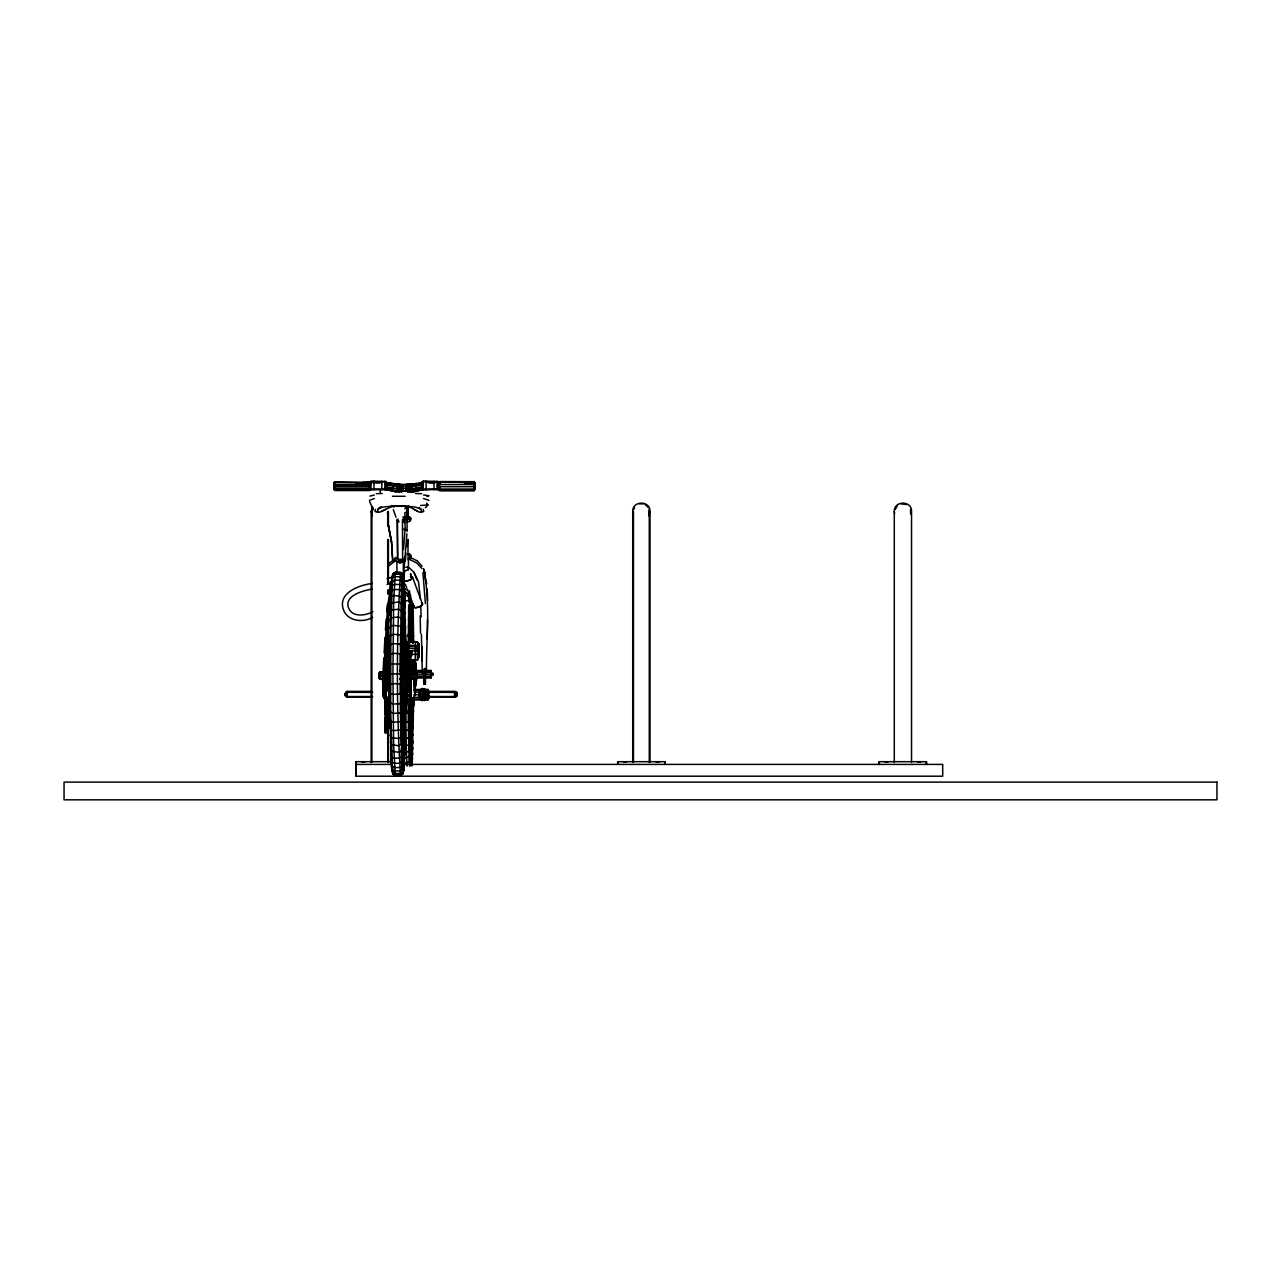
<?xml version="1.0" encoding="UTF-8"?>
<svg xmlns="http://www.w3.org/2000/svg" width="1281" height="1281" viewBox="0 0 1281 1281"><rect width="100%" height="100%" fill="white"/><g stroke="black" fill="none" stroke-linecap="round" stroke-linejoin="round"><path stroke-width="1.5" d="M369.312 488.91L369.312 486.7L333.909 486.7L334.005 489.742L333.973 482.537L334.933 482.665M334.965 489.518L334.885 481.832L380.105 482.553L373.235 482.361M369.296 486.828L369.296 484.586L334.805 484.586L334.917 490.463L369.408 490.463L369.456 488.974M386.846 674.799L387.054 684.278L387.23 680.243M387.567 679.266L389.168 683.333M388.095 674.398L387.759 690.875L387.695 660.644L387.999 670.86M390.145 661.685L387.502 668.618L389.904 659.603M389.152 721.459L387.903 721.411L387.615 699.426L388.816 699.426L389.184 723.573L387.983 723.573L389.232 723.317L389.264 725.302L388.079 725.302L388.047 723.317M388.335 668.618L390.048 661.252M388.399 679.266L387.567 680.019L389.072 683.029M406.013 695.135L404.188 768.296L402.73 774.012L400.296 775.533L395.397 775.533L392.707 773.5L391.057 762.675L389.616 673.854L391.057 585.033L392.707 574.208L395.397 572.191L400.296 572.191L402.73 573.696L404.188 579.428L406.013 652.573M421.449 488.75L409.728 492.256L405.42 490.847L401.177 491.856L397.19 488.83L385.661 486.7L385.709 489.614L395.877 491.728L392.979 490.927L392.947 483.545L385.725 482.537L385.757 489.742L395.909 491.183M400.296 673.854L400.345 653.662L392.963 653.358L389.664 654.415M389.664 693.293L392.963 694.35L400.345 694.046L400.505 654.959L400.409 644.071L393.027 643.622L389.728 645.192M401.994 764.229L403.979 677.521M405.02 677.617L404.94 697.969M405.517 673.854L405.533 670.395M410.352 685.895L410.112 689.562L406.125 689.45L406.061 677.793M407.999 673.854L408.031 659.635M408.175 673.79L408.207 660.516M409.071 673.854L409.103 660.163M409.296 678.69L409.296 672.397L410.881 672.621L410.721 685.207M410 683.462L409.68 673.822M410.16 682.805L410.224 680.147M410.112 678.69L410.112 672.397M410.593 684.55L410.673 667.529L410.881 672.621M410.801 668.298L410.865 673.934L411.906 673.934M413.219 675.872L411.585 659.795M414.227 696.624L415.652 692.268M475.043 482.537L474.979 484.826L474.066 484.826L474.082 482.649L475.123 483.818L474.162 490.639L439.671 490.639L439.703 488.974L423.354 488.974L416.133 490.927L416.101 483.545L421.497 482.793M425.148 673.518L425.148 668.298L425.324 684.166L424.059 684.166L423.851 669.114L425.116 669.114M439.543 486.86L439.543 484.522L474.05 484.522L474.066 489.022L439.575 489.022L439.559 486.7L474.979 486.7L475.075 489.742L474.114 489.614L474.258 487.805M474.979 486.7L474.979 484.826M382.507 678.562L382.603 680.451L382.507 678.081M385.101 725.783L385.133 719.137L386.27 719.137L386.286 732.748L385.165 732.748L384.876 729.305L385.229 699.49L386.35 699.49L386.238 725.783M382.635 678.033L383.051 672.733L385.677 672.733C387.727 684.006 385.373 661.909 386.334 677.185M410.112 690.619L410.064 687.945L410.016 690.699M409.936 687.433L409.904 684.743L410.144 690.107M410.192 687.433L410.192 686.008M410.304 664.07L410.4 673.101L410.528 659.507M410.128 660.227L410.416 657.473L410.448 663.558L410.625 651.837L409.808 651.837L409.456 662.325L409.376 667.225L410.208 667.225L410.24 660.916L410.368 667.577M410.625 659.795L409.296 676.992M382.795 683.974L382.603 680.259M386.286 732.748L386.205 699.026L384.492 698.962L383.099 693.613L383.003 694.91L384.108 696.752L384.236 695.151L385.741 695.151L385.613 696.752L384.108 696.752L383.003 695.087L383.067 687.993L384.268 679.763L385.773 679.763L385.853 681.972L385.885 677.809M384.108 696.752L384.22 685.239L383.147 684.022L383.371 697.44M386.205 699.026L384.973 700.355L385.069 699.026L385.085 714.35L386.205 714.35M385.613 696.752L385.773 679.763M383.195 684.278L384.38 680.387L385.885 680.387L385.789 682.917L385.725 670.427L385.693 682.645M383.099 678.001L383.115 678.354C384.908 679.939 381.21 676.912 384.348 675.231L385.133 679.843L386.029 679.667L385.661 674.543L386.526 676.208M384.396 688.538L385.901 688.538L385.885 680.387M389.024 676.832L387.47 676.8L387.47 675.583L389.664 676M389.28 679.266L379.72 679.266L378.664 677.089L379.784 672.653L387.775 672.749L387.775 671.532L389.024 674.511M389.664 676.832L387.759 676.8L387.759 675.583M388.111 680.051L388.111 678.834M388.383 680.051L388.399 678.834M409.568 680.451C407.582 684.102 412.498 683.702 409.376 683.926L409.504 694.75L410.336 694.75L410.272 688.89L409.456 688.89M409.808 674.046L410.224 677.201L409.984 674.062M409.584 669.579L410.24 672.733L409.584 669.579L410 672.733L409.76 671.212M409.872 678.001L410.961 679.843L409.872 677.617M409.792 671.436L409.231 675.872L409.712 671.244M409.904 666.953L409.872 668.554L409.984 658.194L410.032 660.532M410.432 670.379L410.144 652.686L410.208 670.571L410.352 659.683M410.673 681.94L410.256 678.77L410.913 681.94M410.464 670.571L410.496 659.042M410.737 667.545C409.488 667.529 407.838 672.397 410.801 672.189L409.279 675.487M410.849 678.898C408.031 675.615 409.92 684.278 409.808 677.969M413.699 698.834L412.13 765.91L410.128 760.626L411.601 700.835M417.446 660.163L417.35 647.209L419.127 644.471L417.606 642.229L417.59 645.624L419.127 647.674L418.951 656.929L417.446 660.163L408.399 660.964L406.894 659.347L407.086 642.854L408.575 641.621L415.348 641.621L417.606 642.229L419.127 644.471L418.951 656.929M426.157 696.96L426.077 699.378L422.09 700.579C417.366 698.641 417.814 690.747 422.09 688.554L426.077 689.77L426.157 692.188M428.751 692.813L419.031 693.309L419.079 691.628L422.09 688.554L424.539 689.37L424.491 688.554C422.218 691.596 421.801 697.841 424.491 700.579L426.125 698.705M426.077 699.378C423.515 697.328 423.979 692.108 426.077 689.77M371.554 691.372L346.975 691.372L345.55 694.238L347.055 694.238M346.911 695.679L345.582 695.871C349.233 698.353 343.5 695.663 345.646 693.293L347.039 692.813L346.975 691.372L346.975 697.104L371.554 697.104M383.131 686.2L384.22 685.239L384.38 680.387M385.357 669.931L385.389 682.645L385.405 670.427L385.565 672.493M385.661 675.231C387.278 676.224 385.085 669.803 386.51 675.487M384.892 729.818L386.366 729.866L386.254 724.598L386.382 728.777L385.245 728.777M386.734 678.562L387.038 680.451L386.734 678.081M389.952 721.459L389.84 725.302M395.156 560.534A5.012 1.297 -0.4 0 0 397.558 561.67L400.008 562.791L400.04 559.221L400.008 562.791L402.57 561.67A5.012 1.297 -0.4 0 0 404.572 559.893L404.556 557.267A5.012 1.297 -0.4 0 1 402.554 559.044L399.992 560.165L397.542 559.044A5.012 1.297 -0.4 0 1 395.877 557.267M405.789 652.125L405.773 653.07L405.805 651.437M407.022 517.172L407.214 509.326L407.838 515.843L405.228 517.508L407.246 522.136L403.803 522.44L403.867 517.636M409.376 678.562L410.224 678.354L409.824 695.247L410.048 678.962L409.968 680.195M409.344 672.717L409.52 656.513L410.352 656.513M410.112 691.276L410.08 694.03L410.112 689.562M410.176 672.717L410.16 666.344L409.328 666.344M410.24 660.804L410.288 663.638M410.352 691.276L410.32 694.03L410.208 690.971M410.256 690.699L410.256 687.112L410.849 688.121M410.4 678.786L411.169 690.587L411.057 695.007L410.064 695.247M410.48 660.804L410.448 663.558M413.603 678.562L414.003 680.451M423.803 697.36L428.975 696.576L429.055 698.433L429.071 695.903L427.87 699.986L406.125 699.986M415.428 677.873L431.185 677.873L431.185 670.443L427.246 670.443M432.722 673.406C432.69 679.747 432.642 669.787 432.738 674.158M419.031 696.464L455.283 697.104L455.283 691.372L423.13 691.372M456.837 693.325L454.563 692.364L454.563 696.56L456.837 695.599L456.901 693.325L455.347 692.813C458.022 688.249 454.835 700.691 456.693 695.871L455.347 695.679M385.037 672.189L385.069 673.934L385.965 674.254L385.901 672.189L385.037 672.189L386.382 674.575L386.35 672.061M386.83 679.987L386.83 678.754M386.798 673.294L386.814 672.061M387.278 679.987L387.294 678.754L387.054 686.408L386.846 678.097M390.145 686.248L388.239 670.475L387.406 670.475L387.374 677.793M388.031 672.269C388.944 670.523 386.622 658.962 388.383 667.209L388.367 664.247L388.751 671.468M388.719 670.908L388.607 663.638L387.679 672.749L388.864 660.804M389.808 636.337L393.107 634.287L400.489 634.864L400.569 646.04L401.465 645.192L403.723 577.459L402.971 580.966L404.908 646.04L405.965 645.192L405.068 644.071M404.892 703.349L401.738 731.083L404.86 703.285L402.971 766.598L403.723 770.249L401.77 727.752L401.465 645.192L400.409 644.071M408.303 642.614L408.687 604.808M417.19 675.792L416.101 671.901L400.793 671.901L407.486 680.643L408.383 679.314L401.93 731.083M407.662 667.241L408.479 667.945L407.598 668.57M409.215 641.653L409.728 607.402M411.569 667.353C408.367 665.944 409.632 678.978 409.776 672.733M410.08 700.099L409.84 721.475M409.904 727.128L412.61 703.349L411.825 756.911L412.754 753.788L410.721 749.193M415.204 680.643L416.101 680.003L415.204 680.643L412.914 677.697M415.316 668.57L416.213 667.241L415.38 667.241M387.39 671.901L379.752 671.901L379.72 679.266L379.817 676.096L378.696 675.792M386.302 726.919L386.27 724.502M403.147 490.847L403.419 484.618L416.149 483.674L416.181 484.859L407.87 484.602L407.406 491.856L405.645 488.109L405.773 484.618L416.101 483.545C406.365 488.381 395.765 484.474 385.693 483.337M407.55 679.314L407.486 680.643L404.252 676.224M415.268 679.314L414.42 687.497M414.74 690.315L417.174 676.512L416.101 680.003L415.14 678.85L414.355 684.711L415.204 678.85M373.588 482.537L369.344 481.96L369.104 483.706M385.581 677.809L385.405 682.885L385.405 681.252M386.782 678.754L386.574 686.392L386.67 666.168M388.095 678.193L387.647 687.176L387.454 678.562L390.177 701.171M388.735 678.193L388.399 687.833L388.175 663.382L390.097 642.213M408.399 634.207L408.351 637.474L409.263 636.337L408.191 634.864M425.868 697.521L425.852 690.971L424.844 694.878L425.852 698.177L424.267 696.544M410.625 668.074L409.856 667.529L409.744 675.247M409.792 699.618L410.368 684.278L411.185 684.278L410.769 699.666L409.792 699.618L409.552 692.941L410.368 692.941L410.769 699.666M401.77 619.956L400.713 617.858L398.231 617.01L390.929 617.858L390.689 712.844L392.707 773.5L395.14 775.005L400.553 775.005L402.49 773.5L403.483 769.753M392.931 490.799L397.286 492.112L397.302 484.17L385.773 482.665L385.821 485.611M402.122 721.475L402.186 680.787L403.291 677.745L402.01 680.787M423.354 488.974L411.809 492.208L411.825 484.298M426.493 673.117C426.045 640.388 430.432 607.21 424.619 574.801M334.821 484.826L334.837 482.793M389.776 724.742L389.824 721.972L389.696 723.653M439.575 484.826L439.655 481.96L442.489 482.056L428.446 481.928L432.225 481.928M439.719 489.662L439.751 487.805M386.414 671.676L386.622 667.689M386.766 680.243L386.606 684.278L386.574 678.001M386.878 671.676L387.118 668.106M387.486 669.979L389.152 662.885M388.143 669.979L387.551 666.456L389.056 663.206M391.121 618.034L392.707 574.208L395.14 572.703L400.553 572.703L402.987 574.208L404.412 581.798L402.426 586.954L403.979 673.79M401.962 730.122L402.09 723.301M408.319 570.109L408.495 560.95M409.728 659.235L409.984 675.247M410 664.951L409.664 662.805L409.808 667.561M409.968 691.996L409.424 677.681M407.982 670.187L410.496 673.23L409.968 653.614M410.544 689.45L410.496 687.112L410.512 693.309L410.512 677.457M410.48 686.568L410.833 688.714L410.737 686.568M410.464 690.971L410.48 692.445L410.785 691.676M427.566 619.796L427.197 639.043M384.957 695.583L384.973 694.558M407.95 556.194L408.111 539.445L407.07 546.603M410.144 658.594L410.176 657.473L410.288 662.213M390.113 659.843L387.39 678.882L390.032 659.955L387.502 668.618M388.735 674.495L388.223 678.882L390.177 663.654M404.172 754.989L404.588 739.345M446.092 482.232L437.462 481.928L437.926 483.69L439.719 481.96L428.767 482.553L435.588 482.361L431.713 482.633M424.251 679.154L424.059 684.166M425.324 684.166L425.532 679.154L423.851 679.154M427.758 692.076L427.87 689.45L414.035 689.45M428.975 692.861L427.87 689.45L429.135 692.861M429.055 698.433L429.135 696.576L427.982 697.36M431.185 677.873L431.265 676.016M388.767 665.383L387.599 669.322L388.399 660.548L388.575 663.814M388.431 669.322L387.406 668.298L388.239 668.298L388.896 662.549M403.531 580.133L403.691 573.616M407.086 651.965L407.102 642.934L408.623 641.861L417.654 642.405L419.143 644.407L419.159 648.522L419.127 647.674M410.496 655.52L409.808 654.095L410.641 654.095L410.288 662.325L409.456 662.325M410.4 665.063L410.336 666.76M410.08 695.983L410.769 697.408L409.664 695.839L409.936 697.408L410.176 688.938M456.66 692.364L456.66 696.127M401.674 742.147L401.834 736.431M408.767 601.413L408.895 596.562L406.429 595.393M409.536 736.431L409.279 745.558M411.041 738.08L412.066 739.761L410.913 765.189L410.128 760.626M422.458 604.056L412.45 577.042M385.165 732.748L385.229 729.866M416.165 674.19L416.101 671.901L416.069 679.266M392.61 559.509L391.506 542.135L388.303 524.874L391.538 541.287L392.739 561.158M391.506 542.135L388.271 525.706M409.824 682.181L410.224 698.081M410.416 669.322L410.528 668.282M410.528 671.324L410.448 672.589L409.984 653.326M385.709 671.436L389.168 606.137M386.382 674.575L386.173 672.989M386.141 700.115L386.077 687.24L383.067 687.993M420.296 697.521L419.287 696.928L419.287 692.845M410.128 693.742L410.304 689.706M411.858 491.312L411.809 492.208L416.181 490.127L411.809 492.208L423.322 489.742M386.43 658.946L387.198 643.062M383.74 658.05L383.003 673.598L384.012 672.189L382.619 673.294L382.443 675.872L383.035 675.231M393.027 490.127L392.979 490.927L385.789 488.974L334.037 488.974M386.205 647.225L386.398 643.27M400.008 562.791L400.056 561.831M401.85 587.819L401.658 591.742L402.602 589.1C400.473 585.641 402.282 565.642 404.188 579.428L401.85 587.819L402.794 585.033L401.786 581.558L399.32 580.181L394.436 580.181L392.002 581.558L391.057 585.033M334.885 481.832L333.941 483.337M388.735 680.003L388.399 690.875L388.079 680.003M439.591 483.337L439.639 481.656L474.13 481.656L474.21 483.818L475.123 483.818M474.098 483.337L474.13 481.656M384.108 652.99L384.973 637.442M387.502 637.474L388.447 620.901M407.726 671.901L408.575 671.901M401.481 629.355L407.406 676.288L408.239 676.288L401.658 627.258M389.408 725.703L388.175 726.551L389.408 725.703L389.456 727.32M409.792 675.215L410.112 655.296M385.421 629.98L386.173 618.979M409.888 665.608L410.032 663.638M410.192 658.962L410.032 663.35M410.817 682.357L409.584 682.261L409.968 675.071L410.512 698.177L409.648 697.937M410.528 666.68L410.24 672.237L410.4 670.475M410.464 672.413L410.577 669.931M410.304 692.557L410.288 687.945M410.625 696.207L410.48 680.147M410.176 678.418L409.888 690.107L406.061 690.155M416.005 677.329L414.772 690.715M420.488 699.378L422.09 700.579L419.079 698.129M388.816 615.553L389.952 602.694M387.454 624.744L387.711 621.173M406.798 685.047L408.463 680.387L401.561 717.744M414.516 685.047L416.181 680.387L414.355 690.747M406.942 518.453L407.006 517.636M386.718 611.774L387.47 604.216M403.515 549.485L405.1 528.445M404.123 568.476L406.894 533.793M385.821 671.036L385.869 672.493M390.113 642.518L387.342 673.454L388.191 673.454L390.145 649.675L389.6 655.536M404.204 575.169L404.62 570.077M405.388 560.71L405.981 553.312M405.42 490.847L405.645 488.109L400.921 488.766L397.206 490.815L385.677 488.461L392.883 487.805M401.642 746.631L407.47 677.057L408.303 677.057L401.594 750.57M409.215 748.2L413.411 698.225M415.012 678.978L414.371 686.68L416.181 681.076M389.504 656.24L390 650.396M403.179 488.109L401.177 491.856L401.305 484.602L407.87 484.602L411.713 486.748L421.433 485.099M401.594 740.034L401.962 735.87M402.474 730.378L404.908 703.237M409.312 740.018L409.664 736.159M410.192 730.346L412.802 701.299M405.244 699.378L405.613 695.247M406.141 689.45L406.685 683.43M401.577 744.677L406.301 693.005M406.653 689.242L407.198 682.821M409.328 739.713L409.68 735.87M410.544 726.263L412.45 705.11M409.296 744.677L413.523 698.225M414.371 689.242L414.916 682.821M409.312 750.57L414.083 698.225L409.247 748.568L414.147 699.154M429.103 697.937L427.87 699.986L427.758 697.36M388.479 672.637C386.157 669.339 389.312 669.403 387.663 669.002L388.527 672.813L388.864 668.762M388.079 725.302L389.312 724.742L389.36 726.551M387.599 669.322L390.048 642.87M427.934 699.282L405.853 698.898L405.805 699.714L405.837 698.561L405.437 699.49M387.615 668.794L388.063 664.102M389.28 593.119L390.385 581.734M401.577 748.584L408.575 677.329M414.948 690.523L416.277 677.057L400.697 676.96M415.124 689.242L416.277 677.057M401.61 741.955L402.202 735.87M402.762 730.346L406.237 695.247M406.621 691.308L407.406 683.43M409.328 741.955L409.92 735.87M410.48 730.346L413.555 699.202M414.532 689.546L415.124 683.43M389.264 656.833L390.081 648.875M389.536 656.817L389.968 652.99M388.832 663.766L388.239 668.298M389.664 656.288L390.097 652.413M405.228 700.595L405.869 694.975M406.493 689.37L407.55 680.003L404.54 676.112M409.888 727.928L412.578 703.285M412.738 702.452L413.155 698.721M405.116 701.396L405.773 695.567M406.653 687.785L407.55 680.003L408.383 680.003L400.28 670.187M409.231 675.872L409.776 673.646L409.36 674.815M388.816 606.794L389.28 602.967M415.652 692.188L414.227 696.256M375.285 509.358L375.045 511.455L377.703 512.384M387.422 668.81L390.177 645.64M407.422 672.669L401.529 719.938L407.422 672.669L408.287 672.973L401.69 721.811M409.328 719.314L411.906 698.545M410.144 727.112L413.683 699.314M409.263 719.874L411.906 698.401M389.44 669.034L390.129 663.59M371.17 762.419L371.17 511.471L372.323 507.148M371.89 762.419L371.89 511.471L372.947 507.5M387.438 513.521L387.711 511.471M388.127 513.697L388.431 511.471M632.734 762.419L632.734 511.471C632.302 500.375 650.412 500.375 649.995 511.471L649.995 762.419M649.003 513.521L649.003 509.422M649.995 511.471L648.827 515.779M894.298 762.419L894.298 511.471C893.866 500.375 911.976 500.375 911.544 511.471L911.544 762.419M910.567 513.521L910.567 509.422M385.901 688.538L386.077 687.24M409.376 721.635L412.498 698.401M409.408 721.811L412.546 698.497M387.39 678.882L389.968 660.692M385.789 681.38L385.725 682.885L386.382 678.402L386.526 679.33M400.553 572.703C396.341 636.865 396.341 710.843 400.553 775.005M406.814 543.368L407.054 541.863L408.239 542.776M392.45 768.296L391.97 770.249L392.723 766.598M402.987 773.5L404.412 765.91L402.426 760.626M409.696 764.229L409.92 762.852M379.288 507.484L377.174 511.343L379.592 512.256L391.986 506.363M397.158 519.75L397.558 558.676M388.912 682.869L387.823 689.162L388.816 683.141M401.513 715.823L407.63 681.076L408.463 681.076M409.312 715.31L412.146 698.561M411.057 705.447L412.37 697.953M401.465 715.631L407.63 681.076M388.767 682.885L387.727 688.586L388.751 682.757M411.441 706.231L412.898 698.497M401.481 717.392L408.463 680.387M409.279 717.744L412.018 702.42M415.3 685.047L416.181 680.387M385.149 727.384L385.149 724.502L385.261 726.231L386.398 726.231M407.086 531.551L407.054 520.582M388.944 685.095L387.791 688.986M388.111 689.162L388.415 687.737M388.015 688.586L388.88 684.791L387.695 688.409M385.597 678.642L385.517 682.389M390.705 591.053L388.463 605.689L384.908 673.646M388.976 722.58L386.542 731.867L385.645 731.867L388.479 720.755M391.265 581.798L392.226 578.195L394.66 576.754L399.56 576.754L402.01 578.195L403.019 581.798M390.065 590.701L387.647 605.593L385.389 641.541L383.852 672.605L385.677 673.646M403.243 768.296L402.73 774.012L404.188 768.296L402.202 762.852L401.658 755.822L402.602 758.624L401.577 761.939L402.25 771.979L399.784 773.468L394.9 773.468L392.45 771.979L391.49 768.296M403.019 765.91L402.01 769.513L399.56 770.954L394.66 770.954L392.226 769.513L391.265 765.91M390.849 589.1L391.778 585.785L394.212 584.456L399.112 584.456L401.577 585.785L400.633 637.474L401.545 636.337L400.489 634.864M411.617 761.939L412.562 758.624L410.528 753.74M409.504 766.15L410.512 762.675L409.167 698.834M403.323 485.819L400.088 491.616L399.272 492.256L397.206 490.815M390.657 593.92L391.586 590.797L394.004 589.548L398.903 589.548L401.369 590.797L402.394 593.92L401.465 596.418M385.645 731.867L388.511 722.276M389.408 722.276L386.542 731.867L389.376 720.755M404.107 756.911L405.036 753.788L403.003 749.193M390.225 658.882L387.502 667.865L388.335 667.865M375.541 482.553L377.751 482.104M383.531 696.928L384.492 698.962L384.236 695.151M404.3 751.146L405.212 748.232L403.179 743.957M412.018 751.146L412.93 748.232L410.881 743.957M402.73 580.485L403.723 577.459M404.476 744.677L405.388 742.019L403.323 738.08M412.178 744.677L413.09 742.019L412.066 739.761M402.218 748.232L401.177 751.146L401.577 761.939L399.112 763.252L394.212 763.252L391.778 761.939L390.849 758.624M409.936 748.232L408.895 751.146L409.424 764.741M404.636 585.033L402.618 589.997M404.844 589.1L402.81 593.824M402.058 742.019L401.177 751.146L398.711 752.315L391.394 751.146L390.481 748.232L391.506 745.782M409.76 742.019L408.895 751.146L406.429 752.315L406.974 766.118M633.711 509.422L634.511 507.5M895.275 509.422L897.324 505.867M406.429 670.203L405.196 673.165L402.026 666.264L405.565 673.165L408.495 667.241M390.016 619.956L390.929 617.858M406.557 670.411L405.356 673.165L402.01 665.48L405.917 673.165L407.278 670.411M401.898 735.166L400.857 737.568L401.001 744.677L398.535 745.75L391.217 744.677L390.305 742.019L391.346 739.761L391.121 729.53M409.616 735.166L408.559 737.568L408.719 744.677L406.253 745.75L406.429 752.315M407.006 668.73L405.052 673.165L402.01 665.48M387.551 667.209L388.431 665.255M392.947 774.012L395.397 775.533L393.635 745.75L392.915 673.854L393.635 601.958L395.397 572.191L392.947 573.696M411.521 638.402L412.546 637.474L412.066 607.818L413.09 605.689L413.651 641.653M415.652 669.05L414.692 660.163M389.904 627.914L390.801 626.105L393.219 625.4L400.585 626.105L401.642 627.914M401.77 727.752L400.713 729.85L400.857 737.568L398.375 738.529L391.057 737.568L390.161 735.166L391.185 733.132M409.472 727.752L408.431 729.85L408.559 737.568L406.093 738.529L406.253 745.75M403.003 598.387L405.036 593.92L404.107 590.797M405.533 612.542L403.467 615.953M412.21 614.448L413.251 612.542M403.179 603.623L405.212 599.476L404.172 592.719M401.642 719.794L400.585 721.603L400.713 729.85L393.331 730.698L390.929 729.85L390.016 727.752M409.36 719.794L408.303 721.603L408.431 729.85L405.949 730.698L406.093 738.529M403.323 609.5L405.388 605.689L404.3 596.562M404.988 712.844L405.885 711.371L403.803 709.178M412.706 712.844L413.603 711.371L411.521 709.178M405.677 619.956L403.595 622.966M412.338 621.637L413.379 619.956M405.789 627.914L403.707 630.46M413.507 627.914L411.425 630.46M407.502 669.451L399.944 679.378L407.486 668.746L400.777 677.521M413.203 672.093L415.22 669.451M411.761 673.246L415.204 668.746L411.97 673.246L411.809 668.298M405.068 703.637L405.965 702.516L404.908 701.54M412.786 703.637L413.683 702.516L412.626 701.54M400.28 679.378L408.335 668.746L400.024 678.914M412.834 673.422L416.037 668.746L412.37 673.246M398.103 518.933L397.11 520.102L397.959 521.271M407.246 522.136L409.808 521.271L410.785 518.309L406.878 515.554L409.952 517.14L410.801 520.102M427.806 699.282L429.007 697.937M412.546 637.474L413.603 636.337L412.706 634.864M425.356 507.756L427.934 504.97L426.701 503.145M389.056 563.352L395.717 558.372M388.896 565.754L395.541 560.662M403.803 638.402L405.885 636.337L404.988 634.864M369.328 500.375L374.324 498.549M405.645 488.109L407.934 488.766L411.713 486.748M429.679 482.633L435.588 482.361M424.668 698.129L423.066 699.33C419.015 700.915 419.015 688.858 423.066 690.443L424.668 691.628L424.619 693.309L423.002 692.653M378.696 675.007L379.752 671.901L378.632 675.359L389.2 675.055M416.005 676.96L417.11 676.144L417.142 677.089M406.814 647.754L408.303 646.665L415.076 646.665L418.887 648.923L417.35 650.956L406.83 650.876M383.003 695.087L385.597 694.318M400.345 694.046L401.417 693.293L400.505 692.605L400.473 683.349L401.369 683.718L389.632 683.718M407.054 646.136L408.543 645.112L417.59 645.624L418.887 648.923L406.782 648.346M419.047 692.124L420.632 691.035L424.635 692.124M412.722 678.738L411.793 678.53L413.219 678.402M424.635 697.649L423.034 698.737L419.047 697.649M384.092 671.708L384.989 678.53L385.837 678.354L385.597 671.708M347.007 691.756L345.63 692.621L345.646 694.238M455.251 696.72L456.644 695.871L456.628 693.293L454.675 692.364L454.675 696.56L456.5 695.599L456.5 693.325L455.219 692.813M407.15 647.594L408.671 646.681M400.505 654.959L401.417 654.415L400.345 653.662M397.19 488.83L403.419 484.618L392.995 483.674L393.027 484.859L403.483 484.778M372.659 692.364L347.167 692.364L345.358 693.325L347.295 692.364L347.167 696.56L372.659 696.56M385.725 482.537L392.915 484.378L385.661 484.826L397.222 486.748L401.305 484.602L397.35 484.298M381.578 511.407L385.661 509.374M403.931 655.44L404.972 654.959L404.94 649.611M389.072 507.404L391.217 506.459M389.632 663.99L401.369 663.99L400.473 664.231M377.511 509.294L382.411 507.228A60.031 31.737 0.9 0 1 415.957 507.228L421.033 509.294L421.609 511.343L419.463 512.256L408.479 506.363L406.862 506.972M427.71 482.537L432.738 481.864M423.002 697.104L424.619 696.464M421.353 512.384L423.723 511.455L423.226 509.358M347.167 696.56L345.358 695.599L345.438 693.325L346.911 692.813M408.047 690.059L409.087 677.793M455.219 695.679L456.628 695.183M372.371 583.399C360.249 584.953 338.056 592.174 343.164 608.907C346.863 621.205 362.683 623.142 372.627 617.378M387.086 578.74L392.594 576.978M372.355 589.084C363.292 590.461 344.749 595.505 348.256 607.082C351.554 617.538 365.341 616.097 372.867 611.613M387.006 584.44L390.673 583.271M405.853 601.157L409.504 600.004M411.329 605.449L413.475 604.76M407.198 648.266L408.751 647.786M405.949 730.698L405.821 722.324L408.303 721.603L408.079 697.889M408.191 664.231L409.087 663.99L405.533 663.462M421.481 483.001L411.729 485.067L409.504 484.474L409.728 492.256M392.883 485.883L399.656 484.474L399.272 492.256M421.433 486.972L411.729 488.83L408.751 491.616L405.709 485.819M427.021 496.516L428.943 495.699L423.531 495.042M405.725 713.437L409.263 711.371L408.271 701.54L409.183 702.516L408.111 703.637L405.629 704.086L405.821 722.324M409.808 673.598L410.801 673.374L409.968 674.254L409.408 673.294L409.456 667.961M403.963 664.471L406.061 663.99L406.045 660.163M411.681 664.471L413.779 663.99L413.763 660.163M403.787 520.646L410.785 518.309L406.637 516.707L402.73 517.06M404.828 508.749L408.127 506.555L407.838 515.843M431.233 482.104L433.522 482.553M385.037 678.898L385.901 678.738M384.924 678.161L385.773 678.001M421.449 483.594L416.069 484.378L421.433 484.714M639.315 503.817L643.414 503.817M900.879 503.817L906.884 504.602M403.803 519.173L409.6 517.236L406.301 516.243M405.292 507.1L408.527 506.347L411.025 507.404M374.324 495.042L369.937 496.115M420.584 505.467L427.934 504.97M363.035 482.232L369.601 482.569M406.541 519.173L402.794 519.237M366.622 482.056L369.488 481.96L369.456 483.818M418.903 650.908L417.35 650.956L418.887 653.854L417.318 654.383L406.798 654.255M376.262 493.681L382.234 493.537M371.714 482.537L369.376 481.832L369.344 483.337L355.926 483.337M429.92 481.912L432.386 481.912M423.178 481.176L437.221 481.624M438.566 481.624L421.833 481.624L421.833 489.806M439.639 481.656L474.194 481.8M475.091 482.665L435.428 481.864M464.507 483.337L475.011 483.337M333.909 484.826L369.312 484.826L369.328 482.793L333.973 482.537L334.965 483.818M334.981 485.611L334.069 485.611L334.053 483.818M474.226 485.611L475.139 485.611M334.069 487.501L334.981 487.501M474.226 487.501L475.139 487.501M333.925 488.461L369.328 488.461L369.408 490.463M474.995 488.461L474.082 488.461L474.162 490.639M333.957 489.614L334.869 489.614M392.899 489.614L369.408 489.742M369.36 490.303L334.853 490.303L334.837 488.461M439.575 489.022L439.607 490.463L474.114 490.463M380.217 492.352L380.249 489.806M392.482 496.291L405.116 496.291M392.13 506.283L406.093 506.283M402.618 529.229L407.454 530.142M409.648 653.406L410.48 653.406M409.552 658.322L410.384 658.322M389.12 670.267L387.775 662.421L389.424 668.698M409.888 663.398L410 664.407M415.236 666.809L416.069 667.497L415.236 667.497L414.596 661.188L414.868 665.063M406.637 659.026L408.367 667.497L407.518 667.497L406.653 659.075L407.166 665.063M407.614 667.881L408.479 667.945L408.399 673.678M415.316 667.881L416.197 667.945M409.76 669.146L410.577 669.146M409.952 668.106L410.817 669.21M407.566 670.443L421.337 670.443M407.582 673.678L407.31 670.587L408.543 670.555L401.529 599.204M409.712 670.668L410.865 670.748M401.594 601.301L407.422 670.828L421.305 670.94M425.228 670.94L431.137 670.94L431.265 672.301M387.358 672.125L379.704 672.125L378.68 674.382M400.745 672.125L431.105 672.301M400.841 672.653L416.133 672.653L417.174 674.382M389.232 673.294L379.656 673.294L378.664 677.089M400.713 673.294L416.005 673.294L417.126 674.639L416.117 679.026L400.809 679.026M389.616 673.854L401.369 673.854L400.457 673.79M415.348 674.158L431.105 674.158M410.512 674.623L409.552 674.799M400.681 675.055L417.11 675.359M408.255 675.984L407.406 676.288L401.497 629.131M417.318 676.016L431.105 676.016M409.68 676.8L410.512 676.8M389.216 676.96L378.632 676.144L379.672 678.498L389.248 678.498M415.396 677.377L431.233 677.377M387.406 678.338L388.239 678.338M407.646 678.434L408.495 679.138M415.364 678.434L417.126 676.768L416.053 672.125M400.713 678.498L416.213 679.138L400.761 679.266M389.328 679.026L379.768 679.026L378.696 676.512L379.8 677.873M390.177 701.412C389.408 699.922 386.606 667.753 388.816 683.413M389.92 690.363L387.519 680.675L390.161 688.201M409.712 680.771L410.865 680.835M423.931 682.821L425.436 682.821M409.344 678.418L409.328 684.775L410.16 684.775M384.22 685.239L385.741 685.239M384.348 685.976L385.853 685.976M384.684 687.865L386.189 687.865M410.288 689.194L411.121 689.194M385.661 690.155L383.067 689.915M413.971 690.155L419.896 690.155M423.851 690.155L427.806 690.155L429.007 691.5M410.336 690.587L411.169 690.587M371.602 691.756L345.598 692.364M423.098 691.756L455.315 691.756L456.693 692.621M406.013 692.076L409.968 692.076M413.923 692.076L419.848 692.076M456.837 695.599L455.091 696.56L427.678 696.56L427.678 692.364L455.091 692.364L456.901 693.325M385.693 692.605L383.179 694.11M410.192 693.181L411.025 693.181M428.943 693.309L428.014 693.309L428.014 695.215L428.943 695.215M423.066 694.238L428.735 694.238M455.219 694.238L456.709 694.238M413.907 694.718L419.832 694.718M419.015 694.878L424.603 694.878M384.3 695.567L385.805 695.567L385.997 698.962L386.109 691.356L386.35 699.49M345.358 695.599L347.295 696.56M345.774 695.599L347.695 696.56L345.774 695.599L345.774 693.325L345.838 695.599M423.066 695.679L428.751 695.679M371.602 696.72L346.943 696.72L345.582 695.871L345.566 693.293M423.098 696.72L455.315 696.72M385.981 697.184L384.844 697.184L384.973 700.355M409.792 697.36L410.769 697.408M413.923 697.36L419.848 697.36M385.917 697.697L383.291 696.304M409.984 698.193L410.929 698.097M384.668 698.417L386.173 698.417M384.892 699.17L386.029 699.17M387.599 701.38L388.784 701.38M385.085 702.036L386.221 702.036M387.647 703.205L388.832 703.205M385.213 704.294L386.35 704.294M387.615 705.287L388.816 705.287M387.663 706.872L388.864 706.872M387.663 709.066L388.848 709.066M385.101 709.578L386.221 709.578M387.711 710.347L388.896 710.347M387.711 712.604L388.896 712.604M385.181 713.485L386.302 713.485M387.759 713.597L388.944 713.597M387.759 715.887L388.96 715.887M387.823 716.559L389.008 716.559M386.27 717.696L385.149 717.696L385.261 726.231L385.149 724.502M387.823 718.833L389.024 718.833M387.887 719.201L389.072 719.201M385.053 719.41L386.173 719.41M385.149 720.242L386.286 720.242M385.181 721.171L386.302 721.171M387.903 721.411L389.088 721.411M385.229 722.1L386.35 722.1M385.245 723.333L386.382 723.333M384.973 724.486L386.109 724.486M389.648 727.32L388.271 727.32L388.223 725.703M388.367 727.56L389.552 727.56M384.876 729.305L385.997 729.305M385.645 730.266L386.542 730.266M385.021 731.147L386.141 731.147M385.245 731.403L386.366 731.403M385.085 732.108L386.205 732.108L385.213 732.268M403.355 758.16L409.087 756.911L410.112 753.788L409.183 751.162M391.602 761.683L356.038 761.683L356.038 776.206L942.704 776.206L942.704 764.405L403.931 764.405M617.746 761.683L617.746 764.405L617.602 761.683L664.967 761.683L664.967 764.405L664.823 761.683M361.947 762.131L364.813 762.131M623.511 762.131L626.377 762.131M656.208 762.131L659.075 762.131M885.075 762.131L887.941 762.131M917.772 762.131L920.639 762.131M403.563 763.252L409.279 761.939L410.304 758.624L409.36 755.822L409.776 762.884M356.182 764.405L392.098 764.405M373.604 481.912L369.216 482.569L370.946 483.69M378.856 481.912L376.278 481.912L381.065 482.537M415.508 493.537L421.625 493.681M373.508 481.864L377.319 482.633M376.054 481.864L379.288 482.633M416.037 487.805L421.449 488.301M371.618 481.928L369.424 482.665M411.729 485.067L416.037 485.883M423.515 498.549L428.975 500.375M409.92 678.354L410.785 678.53M403.963 683.109L406.061 683.718M394.148 507.084L392.867 506.603M386.414 675.023L385.053 673.374L385.965 674.254M387.47 675.583L389.024 676M437.494 481.912L439.767 482.569M379.849 507.692L381.226 506.668M410.16 557.411L416.565 560.55M392.947 483.545L397.254 485.067M347.039 695.679L345.646 695.183L345.598 696.127M410.625 651.837L410.929 653.566M410.641 654.095L410.913 655.664M408.799 559.092L416.757 562.983L421.961 568.556M397.222 486.748L400.921 488.766M411.761 490.815L407.934 488.766M406.237 517.172L408.767 518.213L409.808 521.271M412.882 663.606L413.779 663.99L413.779 669.915M405.18 663.606L406.061 663.99L406.077 673.854M403.931 692.124L404.972 692.605M414.083 509.374L417.798 511.407M400.04 572.703L402.49 574.208L403.483 577.955M455.251 691.756L456.644 692.621M405.068 591.47L408.687 594.688L409.392 597.651M417.75 648.026L419.159 648.971M404.668 591.454L408.047 594.528L409.279 602.694M404.844 588.62L406.83 589.965M645.32 504.602L648.218 507.5M383.051 672.733L384.14 673.646M416.933 560.566L422.122 566.25M409.263 567.803L414.019 572.383L418.503 581.734L420.408 598.819M419.271 507.484L421.033 509.294M413.363 604.792L412.722 603.511M411.425 717.12L413.507 719.794M403.707 717.12L405.789 719.794M407.742 670.652L410 673.39M413.587 677.697L416.037 680.643M400.024 670.652L408.335 680.643M389.728 702.516L393.027 704.086L400.409 703.637L401.465 702.516L400.569 701.54L400.697 714.99M403.467 674.735L399.944 670.187L403.163 674.751M407.326 589.116L409.792 595.697L410.657 641.541M411.313 724.614L413.379 727.752M403.595 724.614L405.677 727.752M387.486 671.532L389.024 673.678M400.633 710.106L401.545 711.371L400.489 712.844L400.585 721.603L393.219 722.324L390.801 721.603L389.904 719.794M411.185 731.611L413.251 735.166M403.467 731.611L405.533 735.166M389.808 711.371L393.107 713.437L400.489 712.844L400.505 692.605M408.303 626.105L409.36 627.914M408.431 617.858L409.472 619.956M409.904 666.264L412.434 671.436M411.665 577.955L410.448 573.696L411.425 577.459M402.81 753.74L404.844 758.624M412.482 602.935L412.994 604.248M410.336 757.567L412.354 762.675M402.618 757.567L404.636 762.675M391.506 601.782L390.481 599.476L391.394 596.562L393.811 595.393L401.177 596.562L402.218 599.476M408.559 610.14L409.616 612.542M401.898 612.542L400.857 610.14L398.375 609.18L391.057 610.14L390.161 612.542L391.185 614.448L391.346 607.818L390.305 605.689L391.217 603.031L398.535 601.958L401.001 603.031L402.058 605.689M372.323 515.779L371.17 511.471M413.891 572.175L416.982 579.957M402.458 519.75L402.634 558.676M405.837 484.778C413.971 493.185 428.831 488.573 439.671 489.742L439.591 488.461M405.34 584.184L406.669 587.723M412.674 603.639L414.003 607.178A4.548 1.649 -20.7 0 0 419.768 606.521A4.548 1.649 -20.7 0 0 421.897 603.351M425.372 574L423.627 569.228L426.685 584.04M373.203 509.758L369.665 501.592M393.315 509.71L396.021 517.204M401.465 751.162L402.394 753.788L401.369 756.911L398.903 758.16L394.004 758.16L391.586 756.911L390.657 753.788M413.058 673.294L412.61 660.804M423.579 568.876L424.78 572.495M414.003 607.178L414.035 606.265A4.548 1.649 -20.7 0 1 414.468 605.705M409.568 759.761L410.737 765.91M401.85 759.761L402.794 762.675L401.786 766.15L399.32 767.543L394.436 767.543L392.002 766.15L391.057 762.675M402.73 767.079L403.723 770.249M390.241 691.18L387.519 681.428L388.351 680.675M412.034 601.606L411.617 600.165M388.511 691.051L389.248 693.742M403.243 579.428L402.25 575.729L399.784 574.256L394.9 574.256L392.45 575.729L391.49 579.428L392.498 582.391L391.73 577.955L392.675 581.798M387.519 680.675L390.048 690.043L387.422 671.02L388.239 670.475M410.496 595.169L411.553 602.246M415.396 641.861L415.172 660.964M408.623 641.861L408.399 660.964M386.189 674.815L386.43 675.872M409.504 590.701L411.169 605.593L411.585 641.541M410.128 668.554L410.016 666.296M410.368 682.949L410.48 685.207M410.705 688.169L410.609 685.895M410.689 638.979L409.968 635.152L410.657 640.884M409.872 635.408L410.577 639.139M414.756 661.252L416.149 668.57M401.529 631.325L408.431 668.57M401.097 631.581L407.262 665.928L401.481 633.246M409.456 635.408L410.448 641.012M409.296 633.759L410.673 641.621M414.996 666.728L414.003 660.404L415.701 674.03M401.081 631.677L407.278 666.728M409.568 674.046L410.224 677.201M410.304 681.028L410.096 698.818L410.032 680.932L410.512 692.268M422.922 572.767L425.404 603.639M410.705 574.208L410.945 575.729M401.994 583.335L402.426 586.954M389.984 689.322L387.406 670.475M401.626 627.434L408.239 676.288M894.298 511.471L894.586 513.697M632.734 511.471L633.022 513.697M371.89 511.471L372.147 513.521M413.155 660.307L414.884 674.03M411.745 632.093L412.706 639.763L411.793 629.996M415.348 661.012L416.069 667.497M410.032 635.68L410.528 639.619M413.139 660.436L414.628 672.317M402.602 620.596L405.228 641.685M402.426 619.924L406.669 653.278M407.39 659.075L408.367 667.497M402.154 619.652L405.981 653.182L405.853 651.437M388.751 682.501L388.303 678.562L388.864 684.118M389.648 690.395L390.161 695.551M411.841 636.561L412.274 640.5L411.793 634.543M402.346 620.596L405.997 653.278M388.111 678.273L388.703 684.358M389.312 690.299L390.113 698.225M414.884 661.22L415.284 665.111M409.488 678.402L409.584 679.33M401.577 604.808L402.362 612.83M402.73 616.433L406.397 653.406M407.182 661.188L407.566 665.143M411.761 624.936L413.459 642.101M415.492 662.837L416.245 670.555L415.14 670.828L414.291 660.644M411.874 626.521L413.395 641.989M415.284 661.22L416.229 670.828M387.647 679.587L390.145 706.407M411.745 624.584L413.427 642.79M415.06 660.644L415.957 670.555M411.809 630.78L412.658 640.212M409.392 678.081L409.568 680.691M401.545 597.282L408.239 670.555M401.545 603.255L406.109 653.518M414.179 661.156L414.532 665.143M401.577 606.746L402.09 612.558M402.442 616.433L405.052 645.496M405.244 647.449L405.773 653.342L402.474 616.721M406.83 665.111L406.477 661.188L406.814 665.143M401.577 606.826L402.106 612.83M387.39 675.135L390.129 705.895M411.793 630.893L412.834 643.158M389.376 689.674L390.097 698.737M388.239 675.151L390.113 698.337M398.839 521.063L398.903 522.104M385.901 672.189L385.997 673.598M414.468 684.823L414.692 688.554M387.15 666.68L387.07 665.656L386.798 677.185M386.238 726.551L386.27 727.48M415.973 672.669L415.14 672.669M386.205 671.66L386.286 673.294M386.238 727.176L386.366 729.866L386.286 727.384M420.728 606.089L421.177 616.994M427.214 589.02L427.582 600.565M423.242 488.461L423.274 489.614M409.968 659.235L410.224 674.062M410.272 677.457L410.769 692.268M439.687 481.8L439.719 483.818M422.266 673.117L421.433 634.223M411.986 604.808L412.066 607.818M401.674 605.305L401.834 611.037M385.645 670.443L385.677 671.372L385.661 669.931M422.09 661.076L421.785 646.393M411.986 608.171L412.546 643.046M410.24 659.907L410.304 662.613M412.226 604.808L412.306 608.363M410.144 665.608L409.936 662.053M410 669.21L410.064 672.621M404.476 603.031L404.588 608.363M387.182 669.755L387.214 670.94M386.734 669.755L386.782 672.301M388.127 724.742L388.175 726.551M410.384 608.715L410.56 617.618M387.23 669.002L387.23 672.301L387.262 671.132M386.782 669.002L386.83 672.333M420.216 615.793L420.52 633.23M409.648 608.411L409.984 643.062M410.208 683.926L410.224 690.251L409.408 690.251L409.328 684.775M402.122 625.977L402.458 673.726M409.648 606.137L409.904 641.765M409.952 635.344L410.032 642.47M408.351 710.106L408.399 713.357M405.084 527.724L405.02 522.216M388.367 634.223L388.623 656.448M409.824 679.138L409.84 681.028M406.798 516.643L406.718 508.333L407.918 514.882L407.038 513.985L407.79 507.548L407.806 511.487L404.876 512.704L404.94 520.15M401.209 559.989L401.225 562.615M398.791 559.989L398.823 562.615M409.936 660.388L410.048 662.213M410.192 689.29L410.304 691.116M405.597 698.241L405.629 704.086M404.476 559.749A4.836 1.169 -0.4 0 1 403.291 560.822L403.419 580.373M397.494 519.942L397.702 558.82M396.95 573.456L396.87 560.822A4.836 1.169 -0.3 0 1 395.845 560.325M412.706 660.516L412.722 669.963M410.144 661.124L410.176 666.04M409.103 689.466L409.087 683.718L408.191 683.349L408.207 688.906M404.972 654.959L405.02 673.79M411.777 651.18L411.793 655.135M412.418 659.939L412.418 667.465M411.585 650.62L411.585 656.08M410.16 664.647L410.176 669.883M408.175 677.617L408.015 684.102M926.531 764.405L926.531 761.683L879.166 761.683L879.166 764.405M926.387 761.683L926.387 764.405M910.839 511.471L910.839 514.145M879.31 761.683L879.31 764.405M649.275 511.471L649.275 762.419M633.455 511.471L633.455 762.419M438.358 481.624L438.358 489.806M437.013 481.176L437.013 489.806M433.987 481.176L433.987 489.806M427.806 692.364L427.806 696.56M426.125 481.176L426.125 489.806M423.387 481.176L423.178 489.806M388.431 512.656L388.431 525.674M388.431 539.525L388.431 583.175M388.431 590.029L388.431 593.984M388.431 619.748L388.431 657.393M388.431 697.024L388.431 762.419M387.711 512.656L387.711 525.674M387.711 539.525L387.711 583.175M387.711 590.029L387.711 593.984M387.711 619.748L387.711 657.393M387.711 697.024L387.711 762.419M386.414 489.806L386.414 481.624L369.681 481.624L369.681 489.806M386.205 481.624L386.205 489.806M385.069 481.624L371.026 481.176L371.026 489.806M384.86 481.176L384.86 489.806M381.818 481.176L381.818 489.806M373.972 481.176L373.972 489.806M356.182 761.683L356.182 776.206M405.725 567.323A4.548 1.649 -20.7 0 1 408.815 568.252A4.548 1.649 -20.7 0 1 404.524 571.134M404.412 580.934A4.548 1.649 -20.7 0 0 411.153 579.156A4.548 1.649 -20.7 0 0 410.336 576.674A4.708 1.697 -20.7 0 1 411.249 579.172A4.708 1.697 -20.7 0 1 404.284 581.014M422.025 603.287A4.692 1.697 -20.7 0 1 420.985 605.897A4.692 1.697 -20.7 0 1 415.268 607.706A4.692 1.697 -20.7 0 1 414.339 605.721M403.291 560.822A4.836 1.169 -0.3 0 1 401.257 561.078M410.288 556.482A6.853 2.45 -0.5 0 1 407.582 559.829M407.838 553.792A6.853 2.45 -0.5 0 1 407.566 558.052M409.231 553.84A5.668 2.034 -0.5 0 1 409.103 555.874M385.453 681.556L385.453 683.013L385.453 681.556M407.71 696.256L409.023 695.103L407.71 696.256M385.357 680.115L385.357 681.876L385.357 680.115M414.676 683.894L414.003 680.323L414.676 683.894M387.647 660.98L387.631 662.053L387.647 660.98M387.839 661.092L387.855 662.181L387.839 661.092M388.479 661.092L388.495 662.181L388.479 661.092M414.371 678.85L413.875 682.789L414.371 678.85M412.674 672.189L411.825 672.189L412.802 673.598L412.674 672.189M1216.95 782.115L64.05 782.115L64.05 799.824L1216.95 799.824L1216.95 782.115M385.773 681.556L385.757 683.013L385.773 681.556M387.583 683.894L387.038 680.259L387.583 683.974"/></g></svg>
